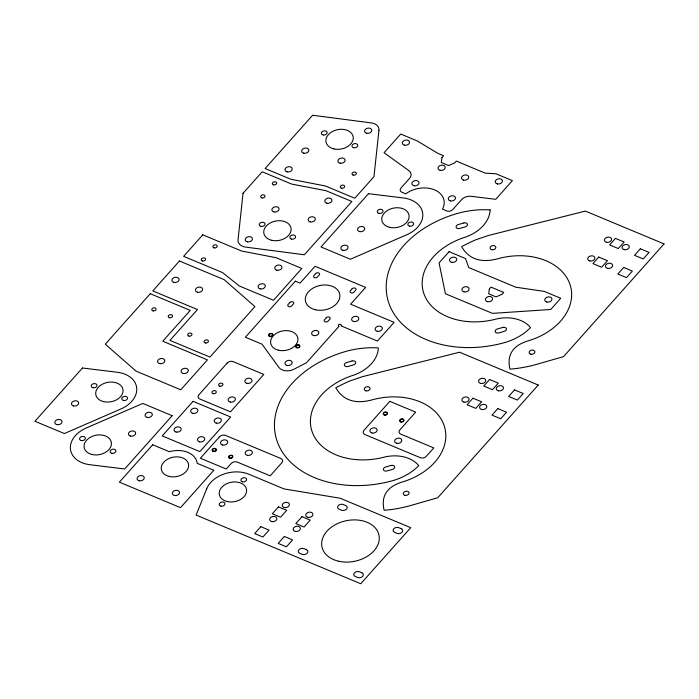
<?xml version="1.0" encoding="UTF-8"?>
<svg xmlns="http://www.w3.org/2000/svg" width="699" height="699" viewBox="0 0 699 699"><rect width="100%" height="100%" fill="white"/><g stroke="black" fill="none" stroke-linecap="round" stroke-linejoin="round"><path stroke-width="1.05" d="M243.051 193.291L238.036 239.722A10.913 7.768 -11.4 0 0 245.576 247.097L304.362 254.777L351.859 201.495L325.996 190.705L291.605 184.055L262.221 171.797L243.051 193.291M378.954 130.302L373.948 176.733L354.777 198.228L325.385 185.969L290.994 179.311L265.131 168.52L312.636 115.248L371.422 122.928A10.913 7.768 -11.4 0 1 378.954 130.302M441.925 157.651L441.296 162.518L448.583 165.558L454.621 162.946L456.29 161.076L485.211 173.142L495.941 173.771L512.393 180.639L495.731 199.329L471.17 196.305A8.729 6.212 -11.4 0 0 461.602 199.617L452.707 209.595A4.369 3.111 -11.4 0 1 446.687 210.923L442.45 209.158A23.285 16.575 -11.4 0 0 434.49 189.857A23.285 16.575 -11.4 0 0 405.761 193.85L402.012 192.286A4.369 3.111 -11.4 0 1 400.981 188.014L409.518 178.446A8.729 6.212 -11.4 0 0 408.932 170.705L384.048 152.732L400.71 134.042L417.172 140.91L438.186 153.518L443.594 155.781L441.925 157.651M489.344 288.993L488.715 293.86L496.002 296.9L502.039 294.288L503.699 292.418L491.004 287.123L489.344 288.993M206.703 488.75L196.157 515.084L360.745 583.752L410.741 527.675L340.203 498.247L284.012 488.907L248.748 474.193A27.645 19.686 -11.4 0 0 206.703 488.75M82.447 368.006L34.95 421.279L64.343 433.546L120.91 408.976A27.645 19.686 -11.4 0 0 136.698 388.006A27.645 19.686 -11.4 0 0 117.31 372.27L82.447 368.006M150.285 293.72L105.287 344.196L136.095 371.152L180.77 389.789L207.437 359.88L162.762 341.243L190.259 310.4L150.285 293.72M179.451 261.007L152.784 290.915L197.459 309.552L169.962 340.396L209.936 357.075L254.934 306.608L224.126 279.644L179.451 261.007M202.789 234.838L183.619 256.332L222.413 272.523L239.407 286.022L273.501 300.247L301.837 268.468L275.974 257.678L241.583 251.02L202.789 234.838M368.495 193.693L320.998 246.974L350.391 259.233L406.958 234.663A27.645 19.686 -11.4 0 0 422.746 213.702A27.645 19.686 -11.4 0 0 403.367 197.957L368.495 193.693M172.181 415.704L124.684 468.977L89.822 464.713A27.645 19.686 -11.4 0 1 70.433 448.976A27.645 19.686 -11.4 0 1 86.222 428.006L142.788 403.437L172.181 415.704M295.362 281.155L245.366 337.233L262.003 344.179L278.875 367.368A10.913 7.768 -11.4 0 0 293.973 369.221L306.494 362.737L338.998 326.284A1.459 1.04 -11.4 0 1 338.648 324.86A1.459 1.04 -11.4 0 1 340.658 324.415A1.459 1.04 -11.4 0 1 340.998 325.848L377.443 341.051L394.114 322.353L350.618 304.205L365.612 287.385L315.066 266.293L300.063 283.112L295.362 281.155M152.723 444.765L119.389 482.153L180.517 507.657L213.85 470.27L197.205 463.332A22.551 16.06 -11.4 0 0 169.359 451.711L152.723 444.765M193.055 401.331L162.229 435.914L199.844 451.606L230.679 417.023L193.055 401.331M227.227 363.008L198.892 394.786A4.369 3.111 -11.4 0 0 199.923 399.059L230.487 411.816L263.82 374.428L233.248 361.671A4.369 3.111 -11.4 0 0 227.227 363.008M289.823 302.562L288.154 304.432A2.184 1.555 -11.4 0 0 288.67 306.573A2.184 1.555 -11.4 0 0 291.684 305.909L293.344 304.039A2.184 1.555 -11.4 0 0 292.837 301.898A2.184 1.555 -11.4 0 0 289.823 302.562M315.651 273.589L313.982 275.458A2.184 1.555 -11.4 0 0 314.498 277.599A2.184 1.555 -11.4 0 0 317.512 276.935L319.181 275.065A2.184 1.555 -11.4 0 0 318.665 272.925A2.184 1.555 -11.4 0 0 315.651 273.589M219.547 436.744L200.386 458.247L226.249 469.029L231.247 463.428A4.369 3.111 -11.4 0 1 237.276 462.091L270.19 475.827L281.854 462.738A4.369 3.111 -11.4 0 0 280.832 458.465L225.576 435.416A4.369 3.111 -11.4 0 0 219.547 436.744M326.267 317.774L324.598 319.644A2.184 1.555 -11.4 0 0 325.114 321.776A2.184 1.555 -11.4 0 0 328.128 321.112L329.788 319.242A2.184 1.555 -11.4 0 0 329.281 317.101A2.184 1.555 -11.4 0 0 326.267 317.774M352.095 288.792L350.426 290.662A2.184 1.555 -11.4 0 0 350.942 292.802A2.184 1.555 -11.4 0 0 353.956 292.138L355.625 290.268A2.184 1.555 -11.4 0 0 355.109 288.128A2.184 1.555 -11.4 0 0 352.095 288.792M449.064 251.675L439.068 262.885L445.42 293.746L492.446 313.37L550.751 309.482L560.747 298.263L544.294 291.404L515.775 287.202L468.749 267.577L465.525 258.534L449.064 251.675M260.841 526.662L254.672 533.582L262.903 537.015L269.071 530.095L260.841 526.662M278.49 506.862L272.322 513.782L280.552 517.216L286.721 510.296L278.49 506.862M389.815 401.348L363.987 430.322A4.369 3.111 -11.4 0 0 365.009 434.595L420.265 457.653A4.369 3.111 -11.4 0 0 426.294 456.316L433.791 447.91L400.877 434.175A4.369 3.111 -11.4 0 1 399.845 429.894L415.678 412.139L389.815 401.348M284.353 536.474L278.185 543.385L286.415 546.819L292.575 539.908L284.353 536.474M302.003 516.675L295.834 523.586L304.065 527.02L310.234 520.108L302.003 516.675M472.943 398.203L467.107 404.747L475.809 408.373L481.646 401.829L472.943 398.203M489.606 379.505L483.778 386.049L492.472 389.684L498.308 383.139L489.606 379.505M598.772 257.066L592.935 263.61L601.638 267.236L607.466 260.692L598.772 257.066M615.435 238.376L609.607 244.912L618.3 248.547L624.137 242.003L615.435 238.376M497.845 408.592L492.009 415.136L500.711 418.762L506.548 412.218L497.845 408.592M514.508 389.893L508.68 396.438L517.374 400.073L523.21 393.528L514.508 389.893M623.674 267.455L617.837 273.999L626.54 277.625L632.368 271.081L623.674 267.455M640.336 248.765L634.509 255.301L643.202 258.936L649.039 252.391L640.336 248.765M538.221 385.044L437.74 497.74L410.741 505.508A98.839 70.381 -11.4 0 1 384.144 510.287A67.183 47.838 -11.4 0 1 383.34 505.246A45.898 32.687 -11.4 0 1 383.646 499.016A30.826 21.949 -11.4 0 1 385.35 494.071A23.303 16.593 -11.4 0 1 389.579 488.653A22.997 16.374 -11.4 0 1 395.52 484.669A30.337 21.599 -11.4 0 1 401.96 482.1A58.899 41.94 -11.4 0 0 421.209 473.555A60.131 42.814 -11.4 0 0 441.855 451.869A61.678 43.915 -11.4 0 0 443.795 424.581A62.499 44.5 -11.4 0 0 434.691 411.134A60.804 43.294 -11.4 0 0 406.547 397.941A58.672 41.774 -11.4 0 0 371.352 400.073A41.302 29.41 -11.4 0 1 366.835 401.043A31.997 22.779 -11.4 0 1 361.733 401.61A25.042 17.833 -11.4 0 1 348.443 399.531A28.537 20.323 -11.4 0 1 342.973 396.281A39.485 28.117 -11.4 0 1 338.7 392.043A57.082 40.647 -11.4 0 1 335.782 387.779A169.516 120.7 -11.4 0 1 349.657 381.042L362.58 376.63L459.566 352.226L538.221 385.044M664.05 243.907L563.569 356.612L536.57 364.371A98.839 70.372 -11.4 0 1 509.973 369.151A67.183 47.838 -11.4 0 1 509.169 364.109A45.907 32.687 -11.4 0 1 509.475 357.879A30.826 21.949 -11.4 0 1 511.179 352.934A23.303 16.593 -11.4 0 1 515.408 347.517A22.997 16.374 -11.4 0 1 521.349 343.532A30.337 21.599 -11.4 0 1 527.789 340.963A58.899 41.94 -11.4 0 0 547.037 332.427A60.131 42.814 -11.4 0 0 567.684 310.732A61.678 43.915 -11.4 0 0 569.624 283.453A62.499 44.5 -11.4 0 0 560.511 269.997A60.804 43.294 -11.4 0 0 532.367 256.804A58.672 41.774 -11.4 0 0 497.181 258.936A41.302 29.41 -11.4 0 1 492.664 259.906A31.997 22.779 -11.4 0 1 487.561 260.482A25.042 17.833 -11.4 0 1 474.271 258.403A28.537 20.323 -11.4 0 1 468.802 255.144A39.485 28.109 -11.4 0 1 464.529 250.915A57.082 40.647 -11.4 0 1 461.611 246.642A169.516 120.7 -11.4 0 1 475.486 239.906L488.409 235.493L585.395 211.089L664.05 243.907M463.83 222.955L458.256 224.554A2.91 2.071 -11.4 0 0 456.194 227.315A2.91 2.071 -11.4 0 0 459.715 228.459L465.289 226.86A2.91 2.071 -11.4 0 0 467.351 224.108A2.91 2.071 -11.4 0 0 463.83 222.955M352.06 360.981L346.486 362.58A2.91 2.071 -11.4 0 0 344.432 365.332A2.91 2.071 -11.4 0 0 347.945 366.486L353.519 364.887A2.91 2.071 -11.4 0 0 355.581 362.134A2.91 2.071 -11.4 0 0 352.06 360.981M502.869 327.42L497.295 329.019A2.91 2.071 -11.4 0 0 495.233 331.772A2.91 2.071 -11.4 0 0 498.754 332.925L504.329 331.326A2.91 2.071 -11.4 0 0 506.391 328.565A2.91 2.071 -11.4 0 0 502.869 327.42M391.099 465.447L385.525 467.046A2.91 2.071 -11.4 0 0 383.471 469.798A2.91 2.071 -11.4 0 0 386.984 470.951L392.558 469.352A2.91 2.071 -11.4 0 0 394.62 466.591A2.91 2.071 -11.4 0 0 391.099 465.447M345.656 505.517L343.305 504.538A3.635 2.586 -11.4 0 0 338.281 505.648A3.635 2.586 -11.4 0 0 339.137 509.213L341.488 510.191A3.635 2.586 -11.4 0 0 346.512 509.082A3.635 2.586 -11.4 0 0 345.656 505.517M401.139 528.671L398.788 527.693A3.635 2.586 -11.4 0 0 393.773 528.802A3.635 2.586 -11.4 0 0 394.629 532.367L396.98 533.346A3.635 2.586 -11.4 0 0 401.995 532.236A3.635 2.586 -11.4 0 0 401.139 528.671M306.319 549.632L303.969 548.654A3.635 2.586 -11.4 0 0 298.945 549.764A3.635 2.586 -11.4 0 0 299.801 553.328L302.151 554.307A3.635 2.586 -11.4 0 0 307.176 553.197A3.635 2.586 -11.4 0 0 306.319 549.632M361.811 572.787L359.461 571.808A3.635 2.586 -11.4 0 0 354.437 572.918A3.635 2.586 -11.4 0 0 355.293 576.483L357.643 577.461A3.635 2.586 -11.4 0 0 362.667 576.352A3.635 2.586 -11.4 0 0 361.811 572.787M606.487 242.273A3.635 2.586 -11.4 0 0 611.555 239.145A3.635 2.586 -11.4 0 0 605.876 237.826A3.635 2.586 -11.4 0 0 606.487 242.273M624.198 249.665A3.635 2.586 -11.4 0 0 629.275 246.537A3.635 2.586 -11.4 0 0 623.595 245.218A3.635 2.586 -11.4 0 0 624.198 249.665M490.121 209.892A71.359 50.809 -11.4 0 0 457.207 213.501A96.016 68.362 -11.4 0 0 389.299 304.38A96.016 68.362 -11.4 0 0 505.368 342.379A48.703 34.679 -11.4 0 0 530.497 327.63A32.32 23.015 -11.4 0 0 496.613 318.945A61.11 43.513 -11.4 0 1 424.136 294.366A61.11 43.513 -11.4 0 1 465.971 236.935A37.466 26.676 -11.4 0 0 490.121 209.892M372.043 432.987A3.635 2.586 -11.4 0 0 377.119 429.859A3.635 2.586 -11.4 0 0 371.44 428.539A3.635 2.586 -11.4 0 0 372.043 432.987M396.735 443.288A3.635 2.586 -11.4 0 0 401.811 440.16A3.635 2.586 -11.4 0 0 396.132 438.841A3.635 2.586 -11.4 0 0 396.735 443.288M400.92 421.978A2.184 1.555 -11.4 0 0 403.961 420.099A2.184 1.555 -11.4 0 0 400.553 419.304A2.184 1.555 -11.4 0 0 400.92 421.978M384.459 415.11A2.184 1.555 -11.4 0 0 387.499 413.231A2.184 1.555 -11.4 0 0 384.092 412.436A2.184 1.555 -11.4 0 0 384.459 415.11M464.022 291.832A3.635 2.586 -11.4 0 0 469.099 288.704A3.635 2.586 -11.4 0 0 463.411 287.385A3.635 2.586 -11.4 0 0 464.022 291.832M487.535 301.645A3.635 2.586 -11.4 0 0 492.612 298.517A3.635 2.586 -11.4 0 0 486.923 297.197A3.635 2.586 -11.4 0 0 487.535 301.645M546.863 302.029A3.635 2.586 -11.4 0 0 551.939 298.901A3.635 2.586 -11.4 0 0 546.26 297.582A3.635 2.586 -11.4 0 0 546.863 302.029M451.641 262.308A3.635 2.586 -11.4 0 0 456.718 259.172A3.635 2.586 -11.4 0 0 451.03 257.852A3.635 2.586 -11.4 0 0 451.641 262.308M450.392 200.919A3.635 2.586 -11.4 0 0 455.468 197.791A3.635 2.586 -11.4 0 0 449.789 196.471A3.635 2.586 -11.4 0 0 450.392 200.919M413.948 185.716A3.635 2.586 -11.4 0 0 419.024 182.588A3.635 2.586 -11.4 0 0 413.345 181.268A3.635 2.586 -11.4 0 0 413.948 185.716M440.117 170.303A3.635 2.586 -11.4 0 0 445.193 167.166A3.635 2.586 -11.4 0 0 439.514 165.846A3.635 2.586 -11.4 0 0 440.117 170.303M404.459 145.165A3.635 2.586 -11.4 0 0 409.535 142.037A3.635 2.586 -11.4 0 0 403.856 140.717A3.635 2.586 -11.4 0 0 404.459 145.165M463.629 180.106A3.635 2.586 -11.4 0 0 468.706 176.978A3.635 2.586 -11.4 0 0 463.026 175.659A3.635 2.586 -11.4 0 0 463.629 180.106M497.339 183.916A3.635 2.586 -11.4 0 0 502.406 180.779A3.635 2.586 -11.4 0 0 496.727 179.46A3.635 2.586 -11.4 0 0 497.339 183.916M222.614 445.018A3.635 2.586 -11.4 0 0 227.691 441.89A3.635 2.586 -11.4 0 0 222.002 440.571A3.635 2.586 -11.4 0 0 222.614 445.018M247.297 455.32A3.635 2.586 -11.4 0 0 252.374 452.192A3.635 2.586 -11.4 0 0 246.695 450.872A3.635 2.586 -11.4 0 0 247.297 455.32M229.814 458.308A2.184 1.555 -11.4 0 0 232.863 456.43A2.184 1.555 -11.4 0 0 229.455 455.634A2.184 1.555 -11.4 0 0 229.814 458.308M213.361 451.44A2.184 1.555 -11.4 0 0 216.402 449.562A2.184 1.555 -11.4 0 0 212.994 448.767A2.184 1.555 -11.4 0 0 213.361 451.44M384.607 414.857A1.817 1.293 -11.4 0 0 387.141 413.292A1.817 1.293 -11.4 0 0 384.301 412.628A1.817 1.293 -11.4 0 0 384.607 414.857M401.069 421.724A1.817 1.293 -11.4 0 0 403.603 420.16A1.817 1.293 -11.4 0 0 400.763 419.496A1.817 1.293 -11.4 0 0 401.069 421.724M229.962 458.055A1.817 1.293 -11.4 0 0 232.505 456.491A1.817 1.293 -11.4 0 0 229.665 455.827A1.817 1.293 -11.4 0 0 229.962 458.055M213.51 451.187A1.817 1.293 -11.4 0 0 216.043 449.623A1.817 1.293 -11.4 0 0 213.204 448.959A1.817 1.293 -11.4 0 0 213.51 451.187M366.695 133.256A3.635 2.586 -11.4 0 0 371.772 130.128A3.635 2.586 -11.4 0 0 366.084 128.808A3.635 2.586 -11.4 0 0 366.695 133.256M323.095 134.951A2.91 2.071 -11.4 0 0 327.149 132.452A2.91 2.071 -11.4 0 0 322.606 131.395A2.91 2.071 -11.4 0 0 323.095 134.951M353.659 147.707A2.91 2.071 -11.4 0 0 357.722 145.2A2.91 2.071 -11.4 0 0 353.17 144.143A2.91 2.071 -11.4 0 0 353.659 147.707M333.912 148.904A13.823 9.838 -11.4 0 0 353.196 137.013A13.823 9.838 -11.4 0 0 331.606 131.997A13.823 9.838 -11.4 0 0 333.912 148.904M153.046 310.863A2.184 1.555 -11.4 0 0 156.087 308.984A2.184 1.555 -11.4 0 0 152.679 308.198A2.184 1.555 -11.4 0 0 153.046 310.863M169.499 317.73A2.184 1.555 -11.4 0 0 172.548 315.852A2.184 1.555 -11.4 0 0 169.141 315.066A2.184 1.555 -11.4 0 0 169.499 317.73M205.392 342.964A2.184 1.555 -11.4 0 0 208.433 341.086A2.184 1.555 -11.4 0 0 205.025 340.291A2.184 1.555 -11.4 0 0 205.392 342.964M188.931 336.097A2.184 1.555 -11.4 0 0 191.98 334.218A2.184 1.555 -11.4 0 0 188.573 333.432A2.184 1.555 -11.4 0 0 188.931 336.097M159.695 363.629A3.635 2.586 -11.4 0 0 164.772 360.501A3.635 2.586 -11.4 0 0 159.084 359.181A3.635 2.586 -11.4 0 0 159.695 363.629M183.208 373.441A3.635 2.586 -11.4 0 0 188.284 370.304A3.635 2.586 -11.4 0 0 182.596 368.985A3.635 2.586 -11.4 0 0 183.208 373.441M174.034 282.413A3.635 2.586 -11.4 0 0 179.11 279.285A3.635 2.586 -11.4 0 0 173.431 277.966A3.635 2.586 -11.4 0 0 174.034 282.413M197.546 292.226A3.635 2.586 -11.4 0 0 202.623 289.089A3.635 2.586 -11.4 0 0 196.943 287.77A3.635 2.586 -11.4 0 0 197.546 292.226M92.906 387.709A2.91 2.071 -11.4 0 0 96.969 385.21A2.91 2.071 -11.4 0 0 92.425 384.153A2.91 2.071 -11.4 0 0 92.906 387.709M123.478 400.466A2.91 2.071 -11.4 0 0 127.533 397.958A2.91 2.071 -11.4 0 0 122.989 396.901A2.91 2.071 -11.4 0 0 123.478 400.466M103.723 401.663A13.823 9.838 -11.4 0 0 123.007 389.771A13.823 9.838 -11.4 0 0 101.416 384.756A13.823 9.838 -11.4 0 0 103.723 401.663M73.596 405.927A3.635 2.586 -11.4 0 0 78.672 402.799A3.635 2.586 -11.4 0 0 72.984 401.479A3.635 2.586 -11.4 0 0 73.596 405.927M56.925 424.625A3.635 2.586 -11.4 0 0 62.001 421.488A3.635 2.586 -11.4 0 0 56.322 420.169A3.635 2.586 -11.4 0 0 56.925 424.625M111.84 453.31A2.91 2.071 -11.4 0 0 115.903 450.811A2.91 2.071 -11.4 0 0 111.351 449.754A2.91 2.071 -11.4 0 0 111.84 453.31M81.276 440.562A2.91 2.071 -11.4 0 0 85.33 438.055A2.91 2.071 -11.4 0 0 80.787 436.997A2.91 2.071 -11.4 0 0 81.276 440.562M92.085 454.516A13.823 9.838 -11.4 0 0 111.377 442.624A13.823 9.838 -11.4 0 0 89.787 437.609A13.823 9.838 -11.4 0 0 92.085 454.516M130.556 436.106A3.635 2.586 -11.4 0 0 135.632 432.978A3.635 2.586 -11.4 0 0 129.953 431.659A3.635 2.586 -11.4 0 0 130.556 436.106M147.227 417.417A3.635 2.586 -11.4 0 0 152.303 414.28A3.635 2.586 -11.4 0 0 146.615 412.96A3.635 2.586 -11.4 0 0 147.227 417.417M169.289 476.465A13.823 9.838 -11.4 0 0 188.573 464.573A13.823 9.838 -11.4 0 0 166.982 459.558A13.823 9.838 -11.4 0 0 169.289 476.465M139.162 480.729A3.635 2.586 -11.4 0 0 144.239 477.6A3.635 2.586 -11.4 0 0 138.559 476.281A3.635 2.586 -11.4 0 0 139.162 480.729M174.427 495.442A3.635 2.586 -11.4 0 0 179.503 492.314A3.635 2.586 -11.4 0 0 173.824 490.995A3.635 2.586 -11.4 0 0 174.427 495.442M216.306 423.148A3.635 2.586 -11.4 0 0 221.373 420.02A3.635 2.586 -11.4 0 0 215.694 418.701A3.635 2.586 -11.4 0 0 216.306 423.148M192.793 413.345A3.635 2.586 -11.4 0 0 197.869 410.208A3.635 2.586 -11.4 0 0 192.181 408.889A3.635 2.586 -11.4 0 0 192.793 413.345M199.634 441.847A3.635 2.586 -11.4 0 0 204.711 438.719A3.635 2.586 -11.4 0 0 199.032 437.391A3.635 2.586 -11.4 0 0 199.634 441.847M176.122 432.034A3.635 2.586 -11.4 0 0 181.198 428.906A3.635 2.586 -11.4 0 0 175.519 427.587A3.635 2.586 -11.4 0 0 176.122 432.034M353.72 321.479A3.635 2.586 -11.4 0 0 358.797 318.342A3.635 2.586 -11.4 0 0 353.117 317.023A3.635 2.586 -11.4 0 0 353.72 321.479M377.233 331.282A3.635 2.586 -11.4 0 0 382.309 328.154A3.635 2.586 -11.4 0 0 376.63 326.835A3.635 2.586 -11.4 0 0 377.233 331.282M269.997 336.263A1.817 1.293 -11.4 0 0 272.531 334.699A1.817 1.293 -11.4 0 0 269.692 334.043A1.817 1.293 -11.4 0 0 269.997 336.263M297.04 347.543A1.817 1.293 -11.4 0 0 299.574 345.979A1.817 1.293 -11.4 0 0 296.734 345.323A1.817 1.293 -11.4 0 0 297.04 347.543M278.604 350.243A13.823 9.838 -11.4 0 0 297.888 338.351A13.823 9.838 -11.4 0 0 276.297 333.336A13.823 9.838 -11.4 0 0 278.604 350.243M315.441 309.771A17.458 12.433 -11.4 0 0 339.801 294.751A17.458 12.433 -11.4 0 0 312.532 288.416A17.458 12.433 -11.4 0 0 315.441 309.771M287.071 365.481A3.635 2.586 -11.4 0 0 292.147 362.353A3.635 2.586 -11.4 0 0 286.468 361.034A3.635 2.586 -11.4 0 0 287.071 365.481M313.737 335.572A3.635 2.586 -11.4 0 0 318.814 332.436A3.635 2.586 -11.4 0 0 313.135 331.116A3.635 2.586 -11.4 0 0 313.737 335.572M296.892 347.796A2.184 1.555 -11.4 0 0 299.932 345.918A2.184 1.555 -11.4 0 0 296.525 345.131A2.184 1.555 -11.4 0 0 296.892 347.796M269.849 336.516A2.184 1.555 -11.4 0 0 272.898 334.638A2.184 1.555 -11.4 0 0 269.482 333.842A2.184 1.555 -11.4 0 0 269.849 336.516M214.182 247.892A2.184 1.555 -11.4 0 0 217.232 246.013A2.184 1.555 -11.4 0 0 213.824 245.227A2.184 1.555 -11.4 0 0 214.182 247.892M202.518 260.98A2.184 1.555 -11.4 0 0 205.558 259.102A2.184 1.555 -11.4 0 0 202.151 258.307A2.184 1.555 -11.4 0 0 202.518 260.98M276.874 270.181A3.635 2.586 -11.4 0 0 281.95 267.053A3.635 2.586 -11.4 0 0 276.271 265.734A3.635 2.586 -11.4 0 0 276.874 270.181M260.211 288.87A3.635 2.586 -11.4 0 0 265.288 285.742A3.635 2.586 -11.4 0 0 259.609 284.423A3.635 2.586 -11.4 0 0 260.211 288.87M261.95 197.931A2.184 1.555 -11.4 0 0 264.991 196.061A2.184 1.555 -11.4 0 0 261.583 195.266A2.184 1.555 -11.4 0 0 261.95 197.931M273.615 184.851A2.184 1.555 -11.4 0 0 276.664 182.972A2.184 1.555 -11.4 0 0 273.257 182.177A2.184 1.555 -11.4 0 0 273.615 184.851M341.593 188.206A2.184 1.555 -11.4 0 0 344.633 186.327A2.184 1.555 -11.4 0 0 341.226 185.532A2.184 1.555 -11.4 0 0 341.593 188.206M353.257 175.117A2.184 1.555 -11.4 0 0 356.307 173.238A2.184 1.555 -11.4 0 0 352.899 172.452A2.184 1.555 -11.4 0 0 353.257 175.117M287.114 171.867A3.635 2.586 -11.4 0 0 292.191 168.73A3.635 2.586 -11.4 0 0 286.503 167.411A3.635 2.586 -11.4 0 0 287.114 171.867M303.777 153.168A3.635 2.586 -11.4 0 0 308.853 150.04A3.635 2.586 -11.4 0 0 303.174 148.721A3.635 2.586 -11.4 0 0 303.777 153.168M340.029 163.164A3.635 2.586 -11.4 0 0 345.105 160.036A3.635 2.586 -11.4 0 0 339.426 158.717A3.635 2.586 -11.4 0 0 340.029 163.164M326.905 203.208A3.635 2.586 -11.4 0 0 331.981 200.08A3.635 2.586 -11.4 0 0 326.302 198.761A3.635 2.586 -11.4 0 0 326.905 203.208M310.242 221.906A3.635 2.586 -11.4 0 0 315.31 218.778A3.635 2.586 -11.4 0 0 309.631 217.459A3.635 2.586 -11.4 0 0 310.242 221.906M271.771 240.316A13.823 9.838 -11.4 0 0 291.055 228.424A13.823 9.838 -11.4 0 0 269.464 223.409A13.823 9.838 -11.4 0 0 271.771 240.316M260.954 226.362A2.91 2.071 -11.4 0 0 265.017 223.855A2.91 2.071 -11.4 0 0 260.465 222.798A2.91 2.071 -11.4 0 0 260.954 226.362M291.518 239.11A2.91 2.071 -11.4 0 0 295.581 236.612A2.91 2.071 -11.4 0 0 291.037 235.554A2.91 2.071 -11.4 0 0 291.518 239.11M247.324 241.819A3.635 2.586 -11.4 0 0 252.4 238.691A3.635 2.586 -11.4 0 0 246.712 237.372A3.635 2.586 -11.4 0 0 247.324 241.819M273.991 211.911A3.635 2.586 -11.4 0 0 279.067 208.783A3.635 2.586 -11.4 0 0 273.379 207.463A3.635 2.586 -11.4 0 0 273.991 211.911M378.963 213.396A2.91 2.071 -11.4 0 0 383.017 210.897A2.91 2.071 -11.4 0 0 378.474 209.84A2.91 2.071 -11.4 0 0 378.963 213.396M409.527 226.153A2.91 2.071 -11.4 0 0 413.581 223.645A2.91 2.071 -11.4 0 0 409.037 222.597A2.91 2.071 -11.4 0 0 409.527 226.153M389.771 227.358A13.823 9.838 -11.4 0 0 409.055 215.458A13.823 9.838 -11.4 0 0 387.464 210.451A13.823 9.838 -11.4 0 0 389.771 227.358M359.644 231.614A3.635 2.586 -11.4 0 0 364.721 228.486A3.635 2.586 -11.4 0 0 359.041 227.166A3.635 2.586 -11.4 0 0 359.644 231.614M342.982 250.312A3.635 2.586 -11.4 0 0 348.05 247.184A3.635 2.586 -11.4 0 0 342.37 245.865A3.635 2.586 -11.4 0 0 342.982 250.312M219.905 386.206A2.184 1.555 -11.4 0 0 222.946 384.328A2.184 1.555 -11.4 0 0 219.538 383.533A2.184 1.555 -11.4 0 0 219.905 386.206M246.939 383.358A3.635 2.586 -11.4 0 0 252.016 380.23A3.635 2.586 -11.4 0 0 246.336 378.91A3.635 2.586 -11.4 0 0 246.939 383.358M230.277 402.047A3.635 2.586 -11.4 0 0 235.353 398.919A3.635 2.586 -11.4 0 0 229.665 397.6A3.635 2.586 -11.4 0 0 230.277 402.047M213.239 393.686A2.184 1.555 -11.4 0 0 216.279 391.807A2.184 1.555 -11.4 0 0 212.872 391.012A2.184 1.555 -11.4 0 0 213.239 393.686M338.561 561.21A29.105 20.717 -11.4 0 0 379.155 536.168A29.105 20.717 -11.4 0 0 333.703 525.613A29.105 20.717 -11.4 0 0 338.561 561.21M271.78 521.576A3.635 2.586 -11.4 0 0 276.856 518.448A3.635 2.586 -11.4 0 0 271.177 517.129A3.635 2.586 -11.4 0 0 271.78 521.576M284.336 507.491A3.635 2.586 -11.4 0 0 289.412 504.363A3.635 2.586 -11.4 0 0 283.733 503.044A3.635 2.586 -11.4 0 0 284.336 507.491M307.848 517.304A3.635 2.586 -11.4 0 0 312.925 514.167A3.635 2.586 -11.4 0 0 307.245 512.848A3.635 2.586 -11.4 0 0 307.848 517.304M295.293 531.389A3.635 2.586 -11.4 0 0 300.369 528.252A3.635 2.586 -11.4 0 0 294.69 526.932A3.635 2.586 -11.4 0 0 295.293 531.389M220.884 506.128A2.91 2.071 -11.4 0 0 224.947 503.621A2.91 2.071 -11.4 0 0 220.403 502.564A2.91 2.071 -11.4 0 0 220.884 506.128M242.553 481.821A2.91 2.071 -11.4 0 0 246.616 479.322A2.91 2.071 -11.4 0 0 242.072 478.265A2.91 2.071 -11.4 0 0 242.553 481.821M227.254 501.55A13.823 9.838 -11.4 0 0 246.537 489.658A13.823 9.838 -11.4 0 0 224.947 484.643A13.823 9.838 -11.4 0 0 227.254 501.55M418.736 465.656A32.32 23.015 -11.4 0 0 384.852 456.971A61.11 43.513 -11.4 0 1 312.374 432.393A61.11 43.513 -11.4 0 1 354.201 374.961A37.466 26.676 -11.4 0 0 378.351 347.919A71.359 50.809 -11.4 0 0 345.446 351.527A96.016 68.362 -11.4 0 0 277.538 442.406A96.016 68.362 -11.4 0 0 393.607 480.405A48.703 34.679 -11.4 0 0 418.736 465.656M498.37 390.802A3.635 2.586 -11.4 0 0 503.446 387.665A3.635 2.586 -11.4 0 0 497.767 386.346A3.635 2.586 -11.4 0 0 498.37 390.802M365.953 390.855A2.91 2.071 -11.4 0 0 370.007 388.356A2.91 2.071 -11.4 0 0 365.463 387.298A2.91 2.071 -11.4 0 0 365.953 390.855M481.707 409.492A3.635 2.586 -11.4 0 0 486.775 406.364A3.635 2.586 -11.4 0 0 481.095 405.044A3.635 2.586 -11.4 0 0 481.707 409.492M463.987 402.1A3.635 2.586 -11.4 0 0 469.064 398.972A3.635 2.586 -11.4 0 0 463.385 397.652A3.635 2.586 -11.4 0 0 463.987 402.1M404.992 495.32A2.91 2.071 -11.4 0 0 409.046 492.812A2.91 2.071 -11.4 0 0 404.503 491.764A2.91 2.071 -11.4 0 0 404.992 495.32M480.659 383.41A3.635 2.586 -11.4 0 0 485.726 380.282A3.635 2.586 -11.4 0 0 480.047 378.963A3.635 2.586 -11.4 0 0 480.659 383.41M491.781 249.718A2.91 2.071 -11.4 0 0 495.836 247.219A2.91 2.071 -11.4 0 0 491.292 246.162A2.91 2.071 -11.4 0 0 491.781 249.718M607.536 268.355A3.635 2.586 -11.4 0 0 612.604 265.227A3.635 2.586 -11.4 0 0 606.924 263.907A3.635 2.586 -11.4 0 0 607.536 268.355M589.816 260.963A3.635 2.586 -11.4 0 0 594.893 257.835A3.635 2.586 -11.4 0 0 589.213 256.516A3.635 2.586 -11.4 0 0 589.816 260.963M530.821 354.183A2.91 2.071 -11.4 0 0 534.875 351.684A2.91 2.071 -11.4 0 0 530.331 350.627A2.91 2.071 -11.4 0 0 530.821 354.183"/></g></svg>
